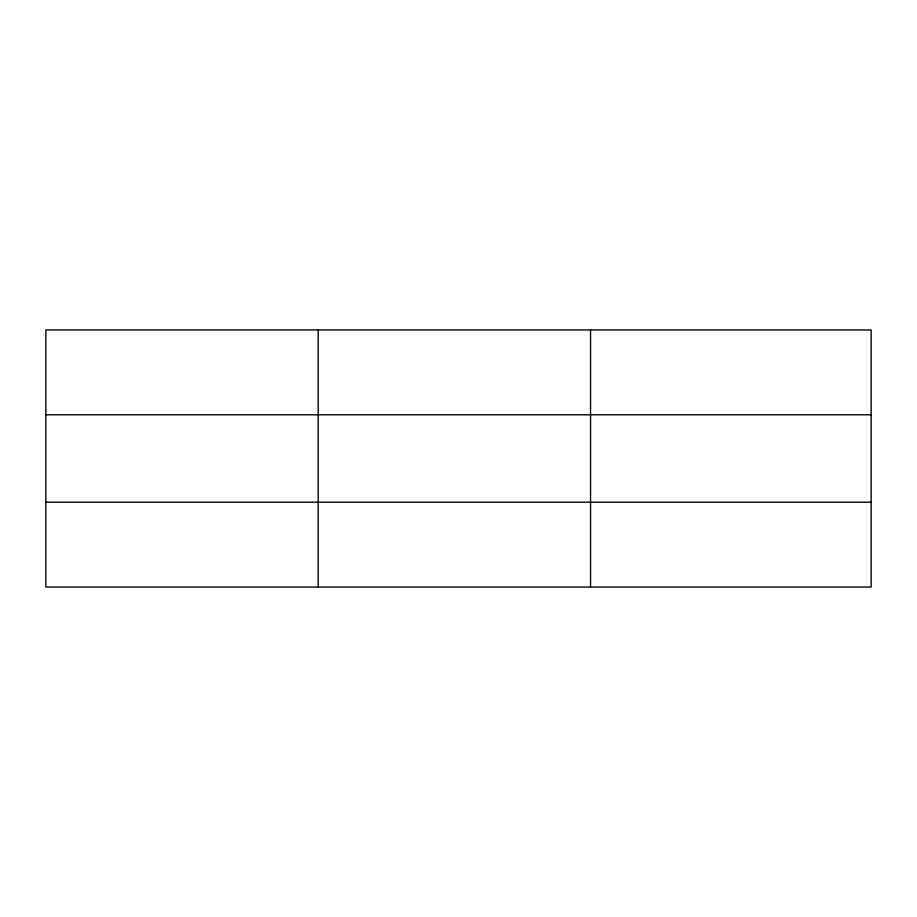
<?xml version="1.0" encoding="UTF-8"?>
<svg xmlns="http://www.w3.org/2000/svg" width="917" height="917" viewBox="0 0 917 917"><rect width="100%" height="100%" fill="white"/><g stroke="black" fill="none" stroke-linecap="round" stroke-linejoin="round"><path stroke-width="1.38" d="M318.199 329.96L318.199 587.04M590.548 329.96L590.548 587.04M871.15 502.207L871.15 587.04L45.85 587.04L45.85 329.96L871.15 329.96L871.15 502.207L45.85 502.207M45.85 414.793L871.15 414.793"/></g></svg>
